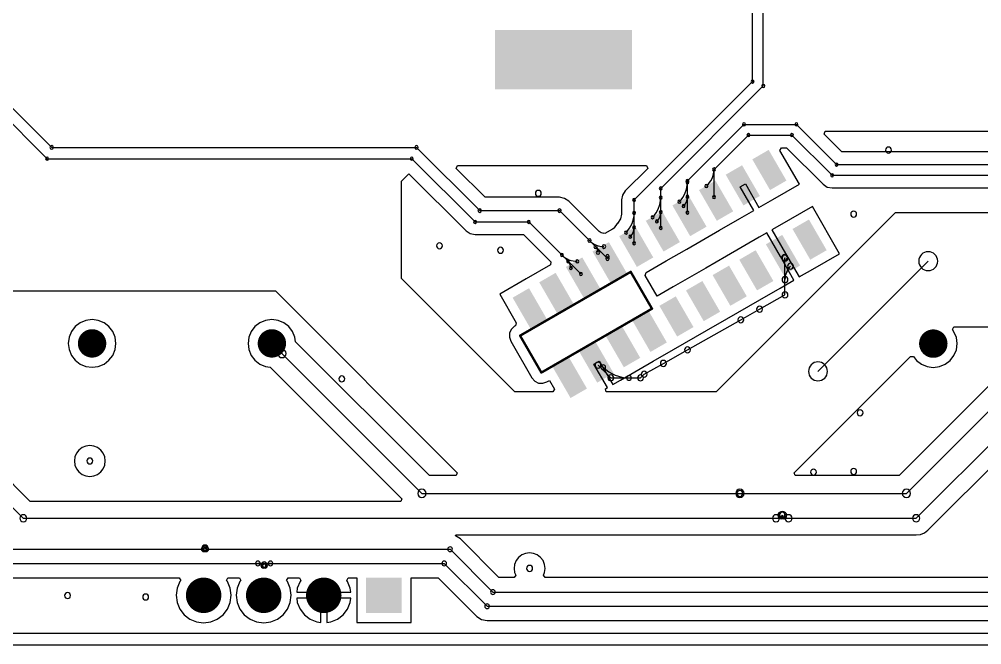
# Model space of a CAD drawing. Header units: inches. Extents: x 32166 to 34772, y 2386 to 4229.
# Drawn here: x 33286.9 to 33462.7, y 3322.5 to 3436.8 of the extents above; entities that cross this region are included whole.
import ezdxf

# ---------------------------------------------------------------- set-up
doc = ezdxf.new("R2010")
doc.units = ezdxf.units.IN
doc.header["$LTSCALE"] = 0.64311
doc.header["$MEASUREMENT"] = 0
for name, color, linetype in [('KEEPOUTLAYER', 6, 'CONTINUOUS'), ('MIDLAYER2', 76, 'CONTINUOUS'), ('MULTILAYER', 9, 'CONTINUOUS')]:
    doc.layers.add(name, color=color, linetype=linetype)

msp = doc.modelspace()

# ---------------------------------------------------------------- linework, layer by layer
at = {"layer": 'KEEPOUTLAYER'}
for p, q in [((33432.78, 3372.43), (33452.91, 3392.56)), ((32893.17, 3322.49), (34340.37, 3322.49))]:
    msp.add_line(p, q, dxfattribs=at)
at = {"layer": 'KEEPOUTLAYER', "const_width": 0.432}
for points in [[(33378.38, 3378.95), (33398.58, 3390.61)], [(33398.58, 3390.61), (33402.47, 3383.88)], [(33382.27, 3372.21), (33402.47, 3383.88)], [(33378.38, 3378.95), (33382.27, 3372.21)]]:
    msp.add_lwpolyline(points, dxfattribs=at)
at = {"layer": 'KEEPOUTLAYER', "const_width": 0.216}
for points in [[(33398.53, 3390.71, 1), (33398.64, 3390.52, 1)], [(33398.53, 3390.71, 1), (33398.64, 3390.52, 1)], [(33402.42, 3383.97, 1), (33402.53, 3383.79, 1)], [(33402.42, 3383.97, 1), (33402.53, 3383.79, 1)], [(33378.33, 3379.04, 1), (33378.44, 3378.86, 1)], [(33378.33, 3379.04, 1), (33378.44, 3378.86, 1)], [(33382.22, 3372.31, 1), (33382.32, 3372.12, 1)], [(33382.22, 3372.31, 1), (33382.32, 3372.12, 1)]]:
    msp.add_lwpolyline(points, format="xyb", close=True, dxfattribs=at)
at = {"layer": 'KEEPOUTLAYER'}
for centre, start, end in [((33452.91, 3392.56), 0, 180), ((33452.91, 3392.56), 180, 0), ((33432.78, 3372.43), 0, 180), ((33432.78, 3372.43), 180, 0)]:
    msp.add_arc(centre, 1.73, start, end, dxfattribs=at)
at = {"layer": 'MIDLAYER2'}
for p, q in [((33420.84, 3425.38), (33420.84, 3445.23)), ((33422.8, 3424.57), (33422.8, 3446.04)), ((33277.53, 3425.75), (33292, 3411.28)), ((33279.59, 3426.6), (33292.85, 3413.34)), ((33399.21, 3403.76), (33420.84, 3425.38)), ((33404.07, 3405.85), (33422.8, 3424.57)), ((33408.94, 3407.22), (33419.27, 3417.55)), ((33419.27, 3417.55), (33428.84, 3417.55)), ((33428.84, 3417.55), (33436.17, 3410.21)), ((33413.8, 3409.31), (33420.08, 3415.59)), ((33420.08, 3415.59), (33428.03, 3415.59)), ((33428.03, 3415.59), (33435.36, 3408.25)), ((33433.9, 3415.77), (33434.11, 3416.28)), ((33437.14, 3412.53), (33433.9, 3415.77)), ((33434.11, 3416.28), (33516.37, 3416.28)), ((33292.85, 3413.34), (33359.47, 3413.34)), ((33359.47, 3413.34), (33371, 3401.8)), ((33425.84, 3412.79), (33426.11, 3413.26)), ((33429.38, 3406.65), (33425.84, 3412.79)), ((33426.11, 3413.26), (33427.06, 3413.26)), ((33427.06, 3413.26), (33433.72, 3406.61)), ((33519.4, 3412.53), (33437.14, 3412.53)), ((33292, 3411.28), (33358.61, 3411.28)), ((33358.61, 3411.28), (33370.15, 3399.74)), ((33366.73, 3409.51), (33366.94, 3410.01)), ((33366.94, 3410.01), (33401.47, 3410.01)), ((33401.47, 3410.01), (33401.68, 3409.51)), ((33436.17, 3410.21), (33558.46, 3410.21)), ((33356.7, 3407.16), (33358.08, 3408.53)), ((33358.08, 3408.53), (33368.51, 3398.1)), ((33372.01, 3404.23), (33366.73, 3409.51)), ((33401.68, 3409.51), (33397.57, 3405.4)), ((33413.8, 3404.26), (33413.8, 3409.31)), ((33435.36, 3408.25), (33559.28, 3408.25)), ((33356.7, 3389.41), (33356.7, 3407.16)), ((33408.94, 3401.45), (33408.94, 3407.22)), ((33418.57, 3406.14), (33419.52, 3406.69)), ((33419.52, 3406.69), (33422, 3402.39)), ((33424.52, 3403.84), (33429.38, 3406.65)), ((33433.72, 3406.61), (33434.47, 3406.11)), ((33397.07, 3404.64), (33396.89, 3403.76)), ((33397.57, 3405.4), (33397.07, 3404.64)), ((33404.07, 3398.65), (33404.07, 3405.85)), ((33421.05, 3401.84), (33418.57, 3406.14)), ((33434.47, 3406.11), (33435.36, 3405.93)), ((33435.36, 3405.93), (33559.28, 3405.93)), ((33385.57, 3404.23), (33372.01, 3404.23)), ((33386.5, 3404.04), (33385.57, 3404.23)), ((33387.28, 3403.52), (33386.5, 3404.04)), ((33392.82, 3397.98), (33387.28, 3403.52)), ((33396.89, 3403.76), (33396.89, 3401.15)), ((33399.21, 3395.84), (33399.21, 3403.76)), ((33422, 3402.39), (33424.52, 3403.84)), ((33424.52, 3403.84), (33424.52, 3403.84)), ((33424.52, 3403.84), (33424.52, 3403.84)), ((33371, 3401.8), (33385.57, 3401.8)), ((33385.57, 3401.8), (33394.35, 3393.03)), ((33396.89, 3401.15), (33396.72, 3400.31)), ((33418.53, 3400.38), (33421.05, 3401.84)), ((33431.76, 3402.53), (33425.77, 3399.08)), ((33446.9, 3401.42), (33430.88, 3385.39)), ((33436.73, 3393.93), (33431.76, 3402.53)), ((33576.01, 3401.42), (33446.9, 3401.42)), ((33370.15, 3399.74), (33379.96, 3399.74)), ((33379.96, 3399.74), (33389.48, 3390.22)), ((33396.09, 3399.44), (33395.58, 3398.68)), ((33396.14, 3399.44), (33396.09, 3399.44)), ((33396.09, 3399.44), (33396.09, 3399.44)), ((33396.72, 3400.31), (33396.14, 3399.44)), ((33414.79, 3398.22), (33418.53, 3400.38)), ((33418.53, 3400.38), (33418.53, 3400.38)), ((33368.51, 3398.1), (33369.26, 3397.6)), ((33369.26, 3397.6), (33370.15, 3397.42)), ((33393.18, 3397.74), (33392.82, 3397.98)), ((33393.68, 3397.64), (33393.18, 3397.74)), ((33393.7, 3397.65), (33393.68, 3397.64)), ((33393.87, 3397.62), (33393.7, 3397.65)), ((33393.7, 3397.65), (33393.7, 3397.65)), ((33395.23, 3398.41), (33393.87, 3397.62)), ((33395.57, 3398.6), (33395.23, 3398.41)), ((33395.23, 3398.41), (33395.23, 3398.41)), ((33395.58, 3398.68), (33395.57, 3398.6)), ((33408.81, 3394.77), (33414.79, 3398.22)), ((33414.79, 3398.22), (33414.79, 3398.22)), ((33414.79, 3398.22), (33414.79, 3398.22)), ((33423.43, 3397.72), (33422.03, 3396.92)), ((33425.91, 3393.42), (33423.43, 3397.72)), ((33425.77, 3399.08), (33424.38, 3398.27)), ((33424.38, 3398.27), (33426.86, 3393.97)), ((33425.77, 3399.08), (33425.77, 3399.08)), ((33425.77, 3399.08), (33425.77, 3399.08)), ((33370.15, 3397.42), (33379, 3397.42)), ((33379, 3397.42), (33384, 3392.42)), ((33422.03, 3396.92), (33416.05, 3393.46)), ((33422.03, 3396.92), (33422.03, 3396.92)), ((33405.07, 3392.61), (33408.81, 3394.77)), ((33408.81, 3394.77), (33408.81, 3394.77)), ((33384, 3392.42), (33383.93, 3391.88)), ((33394.35, 3393.03), (33394.35, 3393.44)), ((33401.39, 3390.49), (33405.07, 3392.61)), ((33405.07, 3392.61), (33405.07, 3392.61)), ((33405.07, 3392.61), (33405.07, 3392.61)), ((33416.05, 3393.46), (33412.3, 3391.3)), ((33416.05, 3393.46), (33416.05, 3393.46)), ((33416.05, 3393.46), (33416.05, 3393.46)), ((33428.4, 3389.12), (33425.91, 3393.42)), ((33425.91, 3393.42), (33425.91, 3393.42)), ((33426.66, 3393.23), (33426.75, 3393.14)), ((33426.75, 3386.4), (33426.75, 3393.14)), ((33426.86, 3393.97), (33426.86, 3393.97)), ((33426.86, 3393.97), (33429.35, 3389.67)), ((33431.86, 3391.12), (33436.73, 3393.93)), ((33383.93, 3391.88), (33379.52, 3389.33)), ((33412.3, 3391.3), (33406.32, 3387.85)), ((33412.3, 3391.3), (33412.3, 3391.3)), ((33429.35, 3389.67), (33431.86, 3391.12)), ((33431.86, 3391.12), (33431.86, 3391.12)), ((33431.86, 3391.12), (33431.86, 3391.12)), ((33377.4, 3368.71), (33356.7, 3389.41)), ((33379.52, 3389.33), (33374.66, 3386.53)), ((33379.52, 3389.33), (33379.52, 3389.33)), ((33379.52, 3389.33), (33379.52, 3389.33)), ((33401.25, 3389.96), (33401.39, 3390.49)), ((33403.43, 3386.18), (33401.25, 3389.96)), ((33425.88, 3387.66), (33428.4, 3389.12)), ((33160.7, 3387.12), (33333.72, 3387.12)), ((33333.72, 3387.12), (33366.92, 3353.91)), ((33406.32, 3387.85), (33403.43, 3386.18)), ((33406.32, 3387.85), (33406.32, 3387.85)), ((33406.32, 3387.85), (33406.32, 3387.85)), ((33422.14, 3385.5), (33425.88, 3387.66)), ((33425.88, 3387.66), (33425.88, 3387.66)), ((33374.66, 3386.53), (33377.68, 3381.28)), ((33430.88, 3385.39), (33414.2, 3368.71)), ((33416.15, 3382.05), (33422.14, 3385.5)), ((33422.12, 3383.79), (33426.75, 3386.4)), ((33422.14, 3385.5), (33422.14, 3385.5)), ((33422.14, 3385.5), (33422.14, 3385.5)), ((33418.68, 3381.85), (33422.12, 3383.79)), ((33299.09, 3381.75), (33298.04, 3381.31)), ((33300.22, 3381.89), (33299.09, 3381.75)), ((33301.35, 3381.75), (33300.22, 3381.89)), ((33302.4, 3381.31), (33301.35, 3381.75)), ((33331.92, 3381.75), (33330.87, 3381.31)), ((33333.05, 3381.89), (33331.92, 3381.75)), ((33334.18, 3381.75), (33333.05, 3381.89)), ((33335.23, 3381.31), (33334.18, 3381.75)), ((33408.94, 3376.36), (33418.68, 3381.85)), ((33412.41, 3379.89), (33416.15, 3382.05)), ((33416.15, 3382.05), (33416.15, 3382.05)), ((33297.14, 3380.62), (33296.45, 3379.72)), ((33298.04, 3381.31), (33297.14, 3380.62)), ((33303.3, 3380.62), (33302.4, 3381.31)), ((33303.99, 3379.72), (33303.3, 3380.62)), ((33329.97, 3380.62), (33329.28, 3379.72)), ((33330.87, 3381.31), (33329.97, 3380.62)), ((33336.13, 3380.62), (33335.23, 3381.31)), ((33336.83, 3379.72), (33336.13, 3380.62)), ((33376.81, 3380.16), (33376.47, 3379.46)), ((33377.39, 3380.67), (33376.81, 3380.16)), ((33377.54, 3380.75), (33377.39, 3380.67)), ((33377.68, 3381.28), (33377.54, 3380.75)), ((33457.32, 3380.06), (33457.57, 3380.55)), ((33457.61, 3379.68), (33457.32, 3380.06)), ((33457.57, 3380.55), (33482.94, 3380.55)), ((33296.01, 3378.67), (33295.86, 3377.54)), ((33296.45, 3379.72), (33296.01, 3378.67)), ((33304.43, 3378.67), (33303.99, 3379.72)), ((33304.58, 3377.54), (33304.43, 3378.67)), ((33328.84, 3378.67), (33328.7, 3377.54)), ((33329.28, 3379.72), (33328.84, 3378.67)), ((33337.26, 3378.67), (33336.83, 3379.72)), ((33337.37, 3377.84), (33337.26, 3378.67)), ((33376.47, 3379.46), (33376.42, 3378.69)), ((33376.42, 3378.69), (33376.67, 3377.96)), ((33406.42, 3376.43), (33412.41, 3379.89)), ((33412.41, 3379.89), (33412.41, 3379.89)), ((33412.41, 3379.89), (33412.41, 3379.89)), ((33458.05, 3378.63), (33457.61, 3379.68)), ((33458.2, 3377.5), (33458.05, 3378.63)), ((33295.86, 3377.54), (33296.01, 3376.41)), ((33304.43, 3376.41), (33304.58, 3377.54)), ((33328.7, 3377.54), (33328.84, 3376.41)), ((33333.05, 3377.54), (33360.45, 3350.14)), ((33361.81, 3353.41), (33337.37, 3377.84)), ((33376.67, 3377.96), (33380.55, 3371.22)), ((33458.05, 3376.38), (33458.2, 3377.5)), ((33296.01, 3376.41), (33296.45, 3375.36)), ((33296.45, 3375.36), (33297.14, 3374.46)), ((33303.3, 3374.46), (33303.99, 3375.36)), ((33303.99, 3375.36), (33304.43, 3376.41)), ((33328.84, 3376.41), (33329.28, 3375.36)), ((33329.28, 3375.36), (33329.97, 3374.46)), ((33402.68, 3374.27), (33406.42, 3376.43)), ((33404.55, 3373.89), (33408.94, 3376.36)), ((33406.42, 3376.43), (33406.42, 3376.43)), ((33428.43, 3353.91), (33449.68, 3375.16)), ((33449.68, 3375.16), (33450.22, 3375.12)), ((33450.22, 3375.12), (33450.76, 3374.42)), ((33456.92, 3374.42), (33457.61, 3375.32)), ((33457.61, 3375.32), (33458.05, 3376.38)), ((33297.14, 3374.46), (33298.04, 3373.76)), ((33298.04, 3373.76), (33299.09, 3373.33)), ((33299.09, 3373.33), (33300.22, 3373.18)), ((33300.22, 3373.18), (33301.35, 3373.33)), ((33301.35, 3373.33), (33302.4, 3373.76)), ((33302.4, 3373.76), (33303.3, 3374.46)), ((33329.97, 3374.46), (33330.87, 3373.76)), ((33330.87, 3373.76), (33331.92, 3373.33)), ((33331.92, 3373.33), (33332.75, 3373.22)), ((33332.75, 3373.22), (33356.81, 3349.16)), ((33391.87, 3373.77), (33392.82, 3374.31)), ((33394.35, 3369.46), (33391.87, 3373.77)), ((33392.61, 3373.57), (33394.95, 3371.23)), ((33392.82, 3374.31), (33395.3, 3370.01)), ((33396.7, 3370.82), (33402.68, 3374.27)), ((33401.04, 3371.91), (33404.55, 3373.89)), ((33402.68, 3374.27), (33402.68, 3374.27)), ((33402.68, 3374.27), (33402.68, 3374.27)), ((33450.76, 3374.42), (33451.66, 3373.73)), ((33451.66, 3373.73), (33452.71, 3373.29)), ((33452.71, 3373.29), (33453.84, 3373.15)), ((33453.84, 3373.15), (33454.97, 3373.29)), ((33454.97, 3373.29), (33456.02, 3373.73)), ((33456.02, 3373.73), (33456.92, 3374.42)), ((33380.55, 3371.22), (33381.06, 3370.64)), ((33394.95, 3371.23), (33400.37, 3371.23)), ((33400.37, 3371.23), (33401.04, 3371.91)), ((33466.11, 3371.93), (33447.58, 3353.41)), ((33381.06, 3370.64), (33381.76, 3370.3)), ((33381.76, 3370.3), (33382.53, 3370.25)), ((33382.53, 3370.25), (33383.26, 3370.5)), ((33383.26, 3370.5), (33383.75, 3370.78)), ((33383.26, 3370.5), (33383.26, 3370.5)), ((33383.75, 3370.78), (33384.67, 3369.19)), ((33393.97, 3369.24), (33394.35, 3369.46)), ((33395.3, 3370.01), (33396.7, 3370.82)), ((33396.7, 3370.82), (33396.7, 3370.82)), ((33448.94, 3350.14), (33468.42, 3369.62)), ((33384.39, 3368.71), (33377.4, 3368.71)), ((33384.67, 3369.19), (33384.39, 3368.71)), ((33394.11, 3368.71), (33393.97, 3369.24)), ((33414.2, 3368.71), (33394.11, 3368.71)), ((33450.71, 3345.6), (33468.03, 3362.92)), ((33299.81, 3358.89), (33299.08, 3358.79)), ((33300.54, 3358.79), (33299.81, 3358.89)), ((33452.86, 3343.44), (33469.29, 3359.87)), ((33288.93, 3348.65), (33278.73, 3358.85)), ((33297.36, 3357.47), (33297.07, 3356.79)), ((33297.81, 3358.06), (33297.36, 3357.47)), ((33298.39, 3358.51), (33297.81, 3358.06)), ((33299.08, 3358.79), (33298.39, 3358.51)), ((33301.22, 3358.51), (33300.54, 3358.79)), ((33301.81, 3358.06), (33301.22, 3358.51)), ((33302.26, 3357.47), (33301.81, 3358.06)), ((33302.54, 3356.79), (33302.26, 3357.47)), ((33276.57, 3356.69), (33287.66, 3345.6)), ((33297.07, 3356.79), (33296.98, 3356.06)), ((33296.98, 3356.06), (33297.07, 3355.32)), ((33302.64, 3356.06), (33302.54, 3356.79)), ((33302.54, 3355.32), (33302.64, 3356.06)), ((33297.07, 3355.32), (33297.36, 3354.64)), ((33297.36, 3354.64), (33297.81, 3354.05)), ((33297.81, 3354.05), (33298.39, 3353.6)), ((33301.22, 3353.6), (33301.81, 3354.05)), ((33301.81, 3354.05), (33302.26, 3354.64)), ((33302.26, 3354.64), (33302.54, 3355.32)), ((33366.92, 3353.91), (33366.72, 3353.41)), ((33428.64, 3353.41), (33428.43, 3353.91)), ((33298.39, 3353.6), (33299.08, 3353.32)), ((33299.08, 3353.32), (33299.81, 3353.22)), ((33299.81, 3353.22), (33300.54, 3353.32)), ((33300.54, 3353.32), (33301.22, 3353.6)), ((33366.72, 3353.41), (33361.81, 3353.41)), ((33447.58, 3353.41), (33428.64, 3353.41)), ((33360.45, 3350.14), (33418.52, 3350.14)), ((33418.52, 3350.14), (33448.94, 3350.14)), ((33356.6, 3348.65), (33288.93, 3348.65)), ((33356.81, 3349.16), (33356.6, 3348.65)), ((33287.66, 3345.6), (33450.71, 3345.6)), ((33452.23, 3342.96), (33452.86, 3343.44)), ((33366.61, 3342.38), (33366.63, 3342.55)), ((33367.47, 3341.81), (33366.61, 3342.38)), ((33366.63, 3342.55), (33425.11, 3342.55)), ((33374.52, 3334.77), (33367.47, 3341.81)), ((33425.11, 3342.55), (33425.11, 3342.54)), ((33425.11, 3342.54), (33425.23, 3342.55)), ((33425.23, 3342.55), (33427.28, 3342.55)), ((33427.28, 3342.55), (33427.4, 3342.54)), ((33427.4, 3342.54), (33427.4, 3342.55)), ((33427.4, 3342.55), (33450.71, 3342.55)), ((33450.71, 3342.55), (33451.5, 3342.66)), ((33451.5, 3342.66), (33452.23, 3342.96)), ((33227.05, 3339.94), (33320.63, 3339.94)), ((33320.85, 3340.16), (33321.06, 3339.94)), ((33321.06, 3339.94), (33365.6, 3339.94)), ((33365.6, 3339.94), (33373.42, 3332.12)), ((33377.66, 3337.86), (33377.38, 3337.18)), ((33378.11, 3338.45), (33377.66, 3337.86)), ((33378.7, 3338.9), (33378.11, 3338.45)), ((33379.38, 3339.18), (33378.7, 3338.9)), ((33380.12, 3339.28), (33379.38, 3339.18)), ((33380.85, 3339.18), (33380.12, 3339.28)), ((33381.53, 3338.9), (33380.85, 3339.18)), ((33382.12, 3338.45), (33381.53, 3338.9)), ((33382.57, 3337.86), (33382.12, 3338.45)), ((33382.85, 3337.18), (33382.57, 3337.86)), ((33225.98, 3337.35), (33364.53, 3337.35)), ((33364.53, 3337.35), (33372.35, 3329.53)), ((33377.38, 3337.18), (33377.28, 3336.44)), ((33377.28, 3336.44), (33377.38, 3335.71)), ((33382.95, 3336.44), (33382.85, 3337.18)), ((33382.85, 3335.71), (33382.95, 3336.44)), ((33228.27, 3334.71), (33316.15, 3334.71)), ((33316.15, 3334.71), (33316.4, 3334.22)), ((33324.78, 3334.22), (33325.02, 3334.71)), ((33325.02, 3334.71), (33327.13, 3334.71)), ((33327.13, 3334.71), (33327.37, 3334.22)), ((33335.75, 3334.22), (33336, 3334.71)), ((33336, 3334.71), (33338.1, 3334.71)), ((33338.1, 3334.71), (33338.34, 3334.22)), ((33346.73, 3334.22), (33346.97, 3334.71)), ((33346.97, 3334.71), (33348.54, 3334.71)), ((33348.54, 3334.71), (33348.54, 3326.55)), ((33358.47, 3326.55), (33358.47, 3334.71)), ((33358.47, 3334.71), (33363.43, 3334.71)), ((33363.43, 3334.71), (33370.48, 3327.66)), ((33377.28, 3334.77), (33374.52, 3334.77)), ((33377.58, 3335.22), (33377.28, 3334.77)), ((33377.38, 3335.71), (33377.58, 3335.22)), ((33382.65, 3335.22), (33382.85, 3335.71)), ((33382.95, 3334.77), (33382.65, 3335.22)), ((33469.74, 3334.77), (33382.95, 3334.77)), ((33315.75, 3332.81), (33315.58, 3331.52)), ((33316.25, 3334.02), (33315.75, 3332.81)), ((33316.4, 3334.22), (33316.25, 3334.02)), ((33324.93, 3334.02), (33324.78, 3334.22)), ((33325.43, 3332.81), (33324.93, 3334.02)), ((33325.6, 3331.52), (33325.43, 3332.81)), ((33326.72, 3332.81), (33326.55, 3331.52)), ((33327.22, 3334.02), (33326.72, 3332.81)), ((33327.37, 3334.22), (33327.22, 3334.02)), ((33335.9, 3334.02), (33335.75, 3334.22)), ((33336.4, 3332.81), (33335.9, 3334.02)), ((33336.57, 3331.52), (33336.4, 3332.81)), ((33337.69, 3332.81), (33337.59, 3332.07)), ((33338.19, 3334.02), (33337.69, 3332.81)), ((33338.34, 3334.22), (33338.19, 3334.02)), ((33346.87, 3334.02), (33346.73, 3334.22)), ((33347.37, 3332.81), (33346.87, 3334.02)), ((33347.47, 3332.07), (33347.37, 3332.81)), ((33315.58, 3331.52), (33315.75, 3330.22)), ((33325.43, 3330.22), (33325.6, 3331.52)), ((33326.55, 3331.52), (33326.72, 3330.22)), ((33336.4, 3330.22), (33336.57, 3331.52)), ((33337.59, 3332.07), (33347.47, 3332.07)), ((33341.98, 3330.97), (33337.59, 3330.97)), ((33337.59, 3330.97), (33337.69, 3330.22)), ((33341.98, 3326.58), (33341.98, 3330.97)), ((33347.47, 3330.97), (33343.08, 3330.97)), ((33343.08, 3330.97), (33343.08, 3326.58)), ((33347.37, 3330.22), (33347.47, 3330.97)), ((33373.42, 3332.12), (33470.84, 3332.12)), ((33315.75, 3330.22), (33316.25, 3329.01)), ((33316.25, 3329.01), (33317.04, 3327.97)), ((33324.13, 3327.97), (33324.93, 3329.01)), ((33324.93, 3329.01), (33325.43, 3330.22)), ((33326.72, 3330.22), (33327.22, 3329.01)), ((33327.22, 3329.01), (33328.02, 3327.97)), ((33335.1, 3327.97), (33335.9, 3329.01)), ((33335.9, 3329.01), (33336.4, 3330.22)), ((33337.69, 3330.22), (33338.19, 3329.01)), ((33338.19, 3329.01), (33338.99, 3327.97)), ((33346.08, 3327.97), (33346.87, 3329.01)), ((33346.87, 3329.01), (33347.37, 3330.22)), ((33372.35, 3329.53), (33471.91, 3329.53)), ((33317.04, 3327.97), (33318.08, 3327.18)), ((33323.09, 3327.18), (33324.13, 3327.97)), ((33328.02, 3327.97), (33329.06, 3327.18)), ((33334.07, 3327.18), (33335.1, 3327.97)), ((33338.99, 3327.97), (33340.03, 3327.18)), ((33345.04, 3327.18), (33346.08, 3327.97)), ((33370.48, 3327.66), (33371.34, 3327.09)), ((33318.08, 3327.18), (33319.29, 3326.68)), ((33319.29, 3326.68), (33320.59, 3326.51)), ((33320.59, 3326.51), (33321.88, 3326.68)), ((33321.88, 3326.68), (33323.09, 3327.18)), ((33329.06, 3327.18), (33330.26, 3326.68)), ((33330.26, 3326.68), (33331.56, 3326.51)), ((33331.56, 3326.51), (33332.86, 3326.68)), ((33332.86, 3326.68), (33334.07, 3327.18)), ((33340.03, 3327.18), (33341.24, 3326.68)), ((33341.24, 3326.68), (33341.98, 3326.58)), ((33343.08, 3326.58), (33343.83, 3326.68)), ((33343.83, 3326.68), (33345.04, 3327.18)), ((33348.54, 3326.55), (33358.47, 3326.55)), ((33371.34, 3327.09), (33372.35, 3326.89)), ((33372.35, 3326.89), (33467.77, 3326.89)), ((33467.26, 3324.53), (32943.54, 3324.53))]:
    msp.add_line(p, q, dxfattribs=at)
for points, const_width in [([(33301.52, 3377.54, 1), (33298.92, 3377.54, 1)], 2.59), ([(33334.35, 3377.54, 1), (33331.76, 3377.54, 1)], 2.59), ([(33455.14, 3377.5, 1), (33452.54, 3377.5, 1)], 2.59), ([(33318.97, 3331.52, 1), (33322.21, 3331.52, 1)], 3.24), ([(33329.94, 3331.52, 1), (33333.18, 3331.52, 1)], 3.24), ([(33340.91, 3331.52, 1), (33344.15, 3331.52, 1)], 3.24)]:
    msp.add_lwpolyline(points, format="xyb", close=True, dxfattribs=dict(at, const_width=const_width))
for centre, radius, start, end in [((33420.84, 3425.38), 0.274, 0, 180), ((33420.84, 3425.38), 0.274, 0, 180), ((33420.84, 3425.38), 0.274, 180, 0), ((33420.84, 3425.38), 0.274, 180, 0), ((33422.8, 3424.57), 0.274, 0, 180), ((33422.8, 3424.57), 0.274, 0, 180), ((33422.8, 3424.57), 0.274, 180, 0), ((33422.8, 3424.57), 0.274, 180, 0), ((33419.27, 3417.55), 0.274, 0, 180), ((33419.27, 3417.55), 0.274, 0, 180), ((33419.27, 3417.55), 0.274, 180, 0), ((33419.27, 3417.55), 0.274, 180, 0), ((33428.84, 3417.55), 0.274, 0, 180), ((33428.84, 3417.55), 0.274, 0, 180), ((33428.84, 3417.55), 0.274, 180, 0), ((33428.84, 3417.55), 0.274, 180, 0), ((33420.08, 3415.59), 0.274, 0, 180), ((33420.08, 3415.59), 0.274, 0, 180), ((33420.08, 3415.59), 0.274, 180, 0), ((33420.08, 3415.59), 0.274, 180, 0), ((33428.03, 3415.59), 0.274, 0, 180), ((33428.03, 3415.59), 0.274, 0, 180), ((33428.03, 3415.59), 0.274, 180, 0), ((33428.03, 3415.59), 0.274, 180, 0), ((33292.85, 3413.34), 0.324, 0, 180), ((33292.85, 3413.34), 0.324, 0, 180), ((33359.47, 3413.34), 0.324, 0, 180), ((33359.47, 3413.34), 0.324, 0, 180), ((33445.65, 3412.86), 0.54, 0, 180), ((33292.85, 3413.34), 0.324, 180, 0), ((33292.85, 3413.34), 0.324, 180, 0), ((33359.47, 3413.34), 0.324, 180, 0), ((33359.47, 3413.34), 0.324, 180, 0), ((33445.65, 3412.86), 0.54, 180, 0), ((33292, 3411.28), 0.274, 0, 180), ((33292, 3411.28), 0.274, 0, 180), ((33292, 3411.28), 0.274, 180, 0), ((33292, 3411.28), 0.274, 180, 0), ((33358.61, 3411.28), 0.274, 0, 180), ((33358.61, 3411.28), 0.274, 0, 180), ((33358.61, 3411.28), 0.274, 180, 0), ((33358.61, 3411.28), 0.274, 180, 0), ((33436.17, 3410.21), 0.274, 0, 180), ((33436.17, 3410.21), 0.274, 0, 180), ((33436.17, 3410.21), 0.274, 180, 0), ((33436.17, 3410.21), 0.274, 180, 0), ((33409.85, 3409.31), 3.95, 310.062, 360), ((33413.8, 3409.31), 0.274, 0, 180), ((33413.8, 3409.31), 0.274, 0, 180), ((33413.8, 3409.31), 0.274, 0, 180), ((33413.8, 3409.31), 0.274, 180, 0), ((33413.8, 3409.31), 0.274, 180, 0), ((33413.8, 3409.31), 0.274, 180, 0), ((33435.36, 3408.25), 0.274, 0, 180), ((33435.36, 3408.25), 0.274, 0, 180), ((33435.36, 3408.25), 0.274, 180, 0), ((33435.36, 3408.25), 0.274, 180, 0), ((33403.88, 3406.99), 5.06, 315, 360), ((33408.94, 3407.22), 0.274, 0, 180), ((33408.94, 3407.22), 0.274, 0, 180), ((33408.94, 3406.99), 0.274, 0, 180), ((33408.94, 3407.22), 0.274, 180, 0), ((33408.94, 3407.22), 0.274, 180, 0), ((33408.94, 3406.99), 0.274, 180, 0), ((33412.39, 3406.29), 0.274, 0, 180), ((33381.72, 3404.96), 0.54, 0, 180), ((33381.72, 3404.96), 0.54, 180, 0), ((33404.07, 3405.85), 0.274, 0, 180), ((33404.07, 3405.85), 0.274, 0, 180), ((33404.07, 3405.85), 0.274, 180, 0), ((33404.07, 3405.85), 0.274, 180, 0), ((33408.94, 3404.34), 0.274, 0, 180), ((33412.39, 3406.29), 0.274, 180, 0), ((33399.21, 3403.76), 0.274, 0, 180), ((33399.21, 3403.76), 0.274, 0, 180), ((33399.21, 3403.76), 0.274, 180, 0), ((33399.21, 3403.76), 0.274, 180, 0), ((33399.01, 3404.18), 5.06, 315, 360), ((33404.07, 3404.18), 0.274, 0, 180), ((33404.07, 3404.18), 0.274, 180, 0), ((33407.46, 3403.41), 0.274, 0, 180), ((33407.46, 3403.41), 0.274, 180, 0), ((33408.23, 3402.63), 0.274, 0, 180), ((33406.53, 3404.34), 2.41, 315.0001, 0.0001), ((33408.94, 3404.34), 0.274, 180, 0), ((33413.8, 3404.26), 0.274, 0, 180), ((33413.8, 3404.26), 0.274, 180, 0), ((33371, 3401.8), 0.324, 0, 180), ((33371, 3401.8), 0.324, 0, 180), ((33371, 3401.8), 0.324, 180, 0), ((33371, 3401.8), 0.324, 180, 0), ((33385.57, 3401.8), 0.324, 0, 180), ((33385.57, 3401.8), 0.324, 0, 180), ((33385.57, 3401.8), 0.324, 180, 0), ((33385.57, 3401.8), 0.324, 180, 0), ((33394.15, 3401.37), 5.06, 315, 360), ((33399.21, 3401.37), 0.274, 0, 180), ((33399.21, 3401.37), 0.274, 180, 0), ((33401.66, 3401.53), 2.41, 315.0001, 0.0001), ((33404.07, 3401.53), 0.274, 0, 180), ((33404.07, 3401.53), 0.274, 180, 0), ((33408.23, 3402.63), 0.274, 180, 0), ((33408.94, 3401.45), 0.274, 0, 180), ((33408.94, 3401.45), 0.274, 180, 0), ((33439.3, 3401.16), 0.54, 0, 180), ((33439.3, 3401.16), 0.54, 180, 0), ((33370.15, 3399.74), 0.274, 0, 180), ((33370.15, 3399.74), 0.274, 0, 180), ((33370.15, 3399.74), 0.274, 180, 0), ((33370.15, 3399.74), 0.274, 180, 0), ((33379.96, 3399.74), 0.274, 0, 180), ((33379.96, 3399.74), 0.274, 0, 180), ((33379.96, 3399.74), 0.274, 180, 0), ((33379.96, 3399.74), 0.274, 180, 0), ((33402.59, 3400.6), 0.274, 0, 180), ((33402.59, 3400.6), 0.274, 180, 0), ((33403.37, 3399.83), 0.274, 0, 180), ((33403.37, 3399.83), 0.274, 180, 0), ((33397.73, 3397.79), 0.274, 0, 180), ((33397.73, 3397.79), 0.274, 180, 0), ((33396.8, 3398.72), 2.41, 315.0001, 0.0001), ((33399.21, 3398.72), 0.274, 0, 180), ((33399.21, 3398.72), 0.274, 180, 0), ((33404.07, 3398.65), 0.274, 0, 180), ((33404.07, 3398.65), 0.274, 180, 0), ((33363.66, 3395.37), 0.54, 0, 180), ((33391.05, 3396.33), 0.324, 0, 180), ((33391.05, 3396.33), 0.324, 180, 0), ((33393.7, 3398.98), 3.75, 225, 270), ((33398.5, 3397.02), 0.274, 0, 180), ((33398.5, 3397.02), 0.274, 180, 0), ((33399.21, 3395.84), 0.274, 0, 180), ((33399.21, 3395.84), 0.274, 180, 0), ((33363.66, 3395.37), 0.54, 180, 0), ((33374.8, 3394.55), 0.54, 0, 180), ((33374.8, 3394.55), 0.54, 180, 0), ((33392.19, 3395.19), 0.324, 0, 180), ((33392.19, 3395.19), 0.324, 180, 0), ((33391.16, 3394.15), 1.46, 360, 45), ((33392.62, 3394.15), 0.324, 0, 180), ((33392.62, 3394.15), 0.324, 180, 0), ((33393.7, 3395.23), 0.324, 0, 180), ((33393.7, 3395.23), 0.324, 180, 0), ((33386.01, 3393.69), 0.274, 0, 180), ((33386.01, 3393.69), 0.274, 180, 0), ((33388.83, 3396.52), 3.99, 225, 270), ((33387.16, 3392.55), 0.274, 0, 180), ((33387.16, 3392.55), 0.274, 180, 0), ((33385.95, 3391.34), 1.7, 0, 45), ((33388.83, 3392.52), 0.274, 0, 180), ((33388.83, 3392.52), 0.274, 180, 0), ((33394.35, 3393.44), 0.324, 0, 180), ((33394.35, 3393.44), 0.324, 180, 0), ((33394.35, 3393.03), 0.324, 0, 180), ((33394.35, 3393.03), 0.324, 0, 180), ((33394.35, 3393.03), 0.324, 180, 0), ((33394.35, 3393.03), 0.324, 180, 0), ((33426.66, 3393.23), 0.54, 0, 180), ((33426.66, 3393.23), 0.54, 180, 0), ((33426.75, 3393.14), 0.54, 0, 180), ((33426.75, 3393.14), 0.54, 0, 180), ((33426.75, 3393.14), 0.54, 180, 0), ((33426.75, 3393.14), 0.54, 180, 0), ((33387.66, 3391.34), 0.274, 0, 180), ((33387.66, 3391.34), 0.274, 180, 0), ((33430.22, 3389.19), 3.47, 135.0001, 180.0001), ((33427.76, 3391.65), 0.54, 0, 180), ((33427.76, 3391.65), 0.54, 180, 0), ((33389.48, 3390.22), 0.274, 0, 180), ((33389.48, 3390.22), 0.274, 180, 0), ((33426.75, 3389.19), 0.54, 0, 180), ((33426.75, 3389.19), 0.54, 180, 0), ((33426.75, 3386.4), 0.54, 0, 180), ((33426.75, 3386.4), 0.54, 0, 180), ((33426.75, 3386.4), 0.54, 180, 0), ((33426.75, 3386.4), 0.54, 180, 0), ((33422.12, 3383.79), 0.54, 0, 180), ((33422.12, 3383.79), 0.54, 0, 180), ((33422.12, 3383.79), 0.54, 180, 0), ((33422.12, 3383.79), 0.54, 180, 0), ((33418.68, 3381.85), 0.54, 0, 180), ((33418.68, 3381.85), 0.54, 0, 180), ((33418.68, 3381.85), 0.54, 180, 0), ((33418.68, 3381.85), 0.54, 180, 0), ((33333.05, 3377.54), 0.756, 0, 180), ((33334.13, 3377.54), 0.756, 0, 180), ((33334.13, 3377.54), 0.756, 0, 180), ((33333.05, 3377.54), 0.756, 180, 0), ((33333.05, 3376.46), 0.756, 0, 180), ((33333.05, 3376.46), 0.756, 0, 180), ((33334.13, 3377.54), 0.756, 180, 0), ((33334.13, 3377.54), 0.756, 180, 0), ((33336.74, 3377.54), 2.61, 180, 225), ((33336.74, 3377.54), 2.61, 180, 225), ((33408.94, 3376.36), 0.54, 0, 180), ((33408.94, 3376.36), 0.54, 0, 180), ((33333.05, 3376.46), 0.756, 180, 0), ((33333.05, 3376.46), 0.756, 180, 0), ((33333.05, 3373.85), 2.61, 45, 90), ((33333.05, 3373.85), 2.61, 45, 90), ((33334.9, 3375.69), 0.756, 0, 180), ((33334.9, 3375.69), 0.756, 0, 180), ((33334.9, 3375.69), 0.756, 0, 180), ((33334.9, 3375.69), 0.756, 0, 180), ((33334.9, 3375.69), 0.756, 180, 0), ((33334.9, 3375.69), 0.756, 180, 0), ((33334.9, 3375.69), 0.756, 180, 0), ((33334.9, 3375.69), 0.756, 180, 0), ((33408.94, 3376.36), 0.54, 180, 0), ((33408.94, 3376.36), 0.54, 180, 0), ((33392.61, 3373.57), 0.54, 0, 180), ((33392.61, 3373.57), 0.54, 180, 0), ((33393.56, 3373.19), 0.432, 0, 180), ((33393.56, 3373.19), 0.432, 180, 0), ((33398.27, 3377.91), 6.67, 225, 270), ((33404.55, 3373.89), 0.54, 0, 180), ((33404.55, 3373.89), 0.54, 0, 180), ((33404.55, 3373.89), 0.54, 180, 0), ((33404.55, 3373.89), 0.54, 180, 0), ((33345.82, 3371.05), 0.54, 0, 180), ((33394.95, 3371.23), 0.54, 0, 180), ((33394.95, 3371.23), 0.54, 0, 180), ((33394.95, 3371.23), 0.54, 180, 0), ((33394.95, 3371.23), 0.54, 180, 0), ((33398.27, 3371.23), 0.432, 0, 180), ((33398.27, 3371.23), 0.432, 180, 0), ((33400.37, 3371.23), 0.54, 0, 180), ((33400.37, 3371.23), 0.54, 0, 180), ((33400.37, 3371.23), 0.54, 180, 0), ((33400.37, 3371.23), 0.54, 180, 0), ((33401.04, 3371.91), 0.54, 0, 180), ((33401.04, 3371.91), 0.54, 0, 180), ((33401.04, 3371.91), 0.54, 180, 0), ((33401.04, 3371.91), 0.54, 180, 0), ((33345.82, 3371.05), 0.54, 180, 0), ((33440.47, 3364.87), 0.54, 0, 180), ((33440.47, 3364.87), 0.54, 180, 0), ((33299.81, 3356.06), 0.54, 0, 180), ((33299.81, 3356.06), 0.54, 180, 0), ((33431.96, 3354.03), 0.54, 0, 180), ((33431.96, 3354.03), 0.54, 180, 0), ((33439.3, 3354.15), 0.54, 0, 180), ((33439.3, 3354.15), 0.54, 180, 0), ((33360.45, 3350.14), 0.756, 0, 180), ((33360.45, 3350.14), 0.756, 0, 180), ((33360.45, 3350.14), 0.756, 180, 0), ((33360.45, 3350.14), 0.756, 180, 0), ((33418.52, 3350.14), 0.756, 0, 180), ((33418.52, 3350.14), 0.756, 0, 180), ((33418.52, 3350.14), 0.756, 180, 0), ((33418.52, 3350.14), 0.756, 180, 0), ((33418.52, 3350.14), 0.54, 0, 180), ((33418.52, 3350.14), 0.54, 180, 0), ((33448.94, 3350.14), 0.756, 0, 180), ((33448.94, 3350.14), 0.756, 0, 180), ((33448.94, 3350.14), 0.756, 180, 0), ((33448.94, 3350.14), 0.756, 180, 0), ((33426.1, 3346.14), 0.648, 0, 180), ((33426.26, 3346.29), 0.54, 0, 180), ((33426.41, 3346.14), 0.648, 0, 180), ((33287.66, 3345.6), 0.648, 0, 180), ((33287.66, 3345.6), 0.648, 0, 180), ((33287.66, 3345.6), 0.648, 180, 0), ((33287.66, 3345.6), 0.648, 180, 0), ((33425.11, 3345.6), 0.648, 0, 180), ((33425.11, 3345.6), 0.648, 180, 0), ((33425.11, 3347.44), 1.84, 270.0003, 315.0003), ((33426.1, 3346.14), 0.648, 180, 0), ((33426.26, 3346.29), 0.54, 180, 0), ((33426.41, 3346.14), 0.648, 180, 0), ((33427.4, 3347.44), 1.84, 224.9997, 269.9997), ((33427.4, 3345.6), 0.648, 0, 180), ((33427.4, 3345.6), 0.648, 180, 0), ((33450.71, 3345.6), 0.648, 0, 180), ((33450.71, 3345.6), 0.648, 0, 180), ((33450.71, 3345.6), 0.648, 180, 0), ((33450.71, 3345.6), 0.648, 180, 0), ((33320.63, 3339.94), 0.432, 0, 180), ((33320.63, 3339.94), 0.432, 180, 0), ((33320.85, 3340.16), 0.54, 0, 180), ((33320.85, 3340.16), 0.54, 180, 0), ((33320.85, 3340.16), 0.432, 0, 180), ((33320.85, 3340.16), 0.432, 180, 0), ((33321.06, 3339.94), 0.432, 0, 180), ((33321.06, 3339.94), 0.432, 0, 180), ((33321.06, 3339.94), 0.432, 180, 0), ((33321.06, 3339.94), 0.432, 180, 0), ((33365.6, 3339.94), 0.432, 0, 180), ((33365.6, 3339.94), 0.432, 0, 180), ((33365.6, 3339.94), 0.432, 180, 0), ((33365.6, 3339.94), 0.432, 180, 0), ((33330.5, 3337.35), 0.432, 0, 180), ((33330.5, 3337.35), 0.432, 180, 0), ((33330.5, 3335.94), 1.41, 45.0003, 90.0003), ((33331.49, 3336.94), 0.432, 0, 180), ((33331.49, 3336.94), 0.432, 180, 0), ((33331.65, 3337.09), 0.54, 0, 180), ((33331.65, 3337.09), 0.54, 180, 0), ((33331.8, 3336.94), 0.432, 0, 180), ((33331.8, 3336.94), 0.432, 180, 0), ((33332.79, 3335.94), 1.41, 89.9997, 134.9997), ((33332.79, 3337.35), 0.432, 0, 180), ((33332.79, 3337.35), 0.432, 180, 0), ((33364.53, 3337.35), 0.432, 0, 180), ((33364.53, 3337.35), 0.432, 0, 180), ((33364.53, 3337.35), 0.432, 180, 0), ((33364.53, 3337.35), 0.432, 180, 0), ((33380.12, 3336.44), 0.54, 0, 180), ((33380.12, 3336.44), 0.54, 180, 0), ((33373.42, 3332.12), 0.432, 0, 180), ((33373.42, 3332.12), 0.432, 0, 180), ((33295.75, 3331.47), 0.54, 0, 180), ((33295.75, 3331.47), 0.54, 180, 0), ((33310, 3331.22), 0.54, 0, 180), ((33310, 3331.22), 0.54, 180, 0), ((33373.42, 3332.12), 0.432, 180, 0), ((33373.42, 3332.12), 0.432, 180, 0), ((33372.35, 3329.53), 0.432, 0, 180), ((33372.35, 3329.53), 0.432, 0, 180), ((33372.35, 3329.53), 0.432, 180, 0), ((33372.35, 3329.53), 0.432, 180, 0)]:
    msp.add_arc(centre, radius, start, end, dxfattribs=at)
for points in [[(33373.77, 3423.97), (33398.83, 3423.97), (33373.77, 3434.77), (33398.83, 3434.77)], [(33427.02, 3407.28), (33423.78, 3412.89), (33424.03, 3405.55), (33420.79, 3411.16)], [(33422.16, 3404.47), (33418.92, 3410.08), (33419.17, 3402.74), (33415.93, 3408.36)], [(33417.3, 3401.66), (33414.06, 3407.28), (33414.3, 3399.94), (33411.06, 3405.55)], [(33412.43, 3398.86), (33409.19, 3404.47), (33409.44, 3397.13), (33406.2, 3402.74)], [(33407.57, 3396.05), (33404.33, 3401.66), (33404.58, 3394.32), (33401.34, 3399.93)], [(33434.37, 3394.56), (33431.13, 3400.17), (33431.37, 3392.83), (33428.13, 3398.44)], [(33402.7, 3393.24), (33399.46, 3398.85), (33399.71, 3391.51), (33396.47, 3397.12)], [(33397.84, 3390.43), (33394.6, 3396.04), (33394.85, 3388.7), (33391.61, 3394.32)], [(33429.5, 3391.75), (33426.26, 3397.36), (33426.51, 3390.02), (33423.27, 3395.64)], [(33424.64, 3388.94), (33421.4, 3394.56), (33421.65, 3387.22), (33418.41, 3392.83)], [(33392.98, 3387.62), (33389.74, 3393.24), (33389.98, 3385.9), (33386.74, 3391.51)], [(33419.78, 3386.14), (33416.54, 3391.75), (33416.78, 3384.41), (33413.54, 3390.02)], [(33388.11, 3384.82), (33384.87, 3390.43), (33385.12, 3383.09), (33381.88, 3388.7)], [(33414.91, 3383.33), (33411.67, 3388.94), (33411.92, 3381.6), (33408.68, 3387.21)], [(33383.25, 3382.01), (33380.01, 3387.62), (33380.26, 3380.28), (33377.02, 3385.89)], [(33410.05, 3380.52), (33406.81, 3386.13), (33407.06, 3378.79), (33403.82, 3384.4)], [(33405.18, 3377.71), (33401.94, 3383.32), (33402.19, 3375.98), (33398.95, 3381.6)], [(33400.32, 3374.9), (33397.08, 3380.52), (33397.33, 3373.18), (33394.09, 3378.79)], [(33395.46, 3372.1), (33392.22, 3377.71), (33392.46, 3370.37), (33389.22, 3375.98)], [(33390.59, 3369.29), (33387.35, 3374.9), (33387.6, 3367.56), (33384.36, 3373.17)], [(33350.27, 3328.28), (33356.75, 3328.28), (33350.27, 3334.76), (33356.75, 3334.76)]]:
    msp.add_solid(points, dxfattribs=at)
at = {"layer": 'MULTILAYER'}
for points, const_width in [([(33301.52, 3377.54, 1), (33298.92, 3377.54, 1)], 2.59), ([(33334.35, 3377.54, 1), (33331.76, 3377.54, 1)], 2.59), ([(33455.14, 3377.5, 1), (33452.54, 3377.5, 1)], 2.59), ([(33318.97, 3331.52, 1), (33322.21, 3331.52, 1)], 3.24), ([(33329.94, 3331.52, 1), (33333.18, 3331.52, 1)], 3.24), ([(33340.91, 3331.52, 1), (33344.15, 3331.52, 1)], 3.24)]:
    msp.add_lwpolyline(points, format="xyb", close=True, dxfattribs=dict(at, const_width=const_width))
for centre, start, end in [((33445.65, 3412.86), 0, 180), ((33445.65, 3412.86), 180, 0), ((33381.72, 3404.96), 0, 180), ((33381.72, 3404.96), 180, 0), ((33439.3, 3401.16), 0, 180), ((33439.3, 3401.16), 180, 0), ((33363.66, 3395.37), 0, 180), ((33363.66, 3395.37), 180, 0), ((33374.8, 3394.55), 0, 180), ((33374.8, 3394.55), 180, 0), ((33345.82, 3371.05), 0, 180), ((33345.82, 3371.05), 180, 0), ((33440.47, 3364.87), 0, 180), ((33440.47, 3364.87), 180, 0), ((33299.81, 3356.06), 0, 180), ((33299.81, 3356.06), 180, 0), ((33431.96, 3354.03), 0, 180), ((33431.96, 3354.03), 180, 0), ((33439.3, 3354.15), 0, 180), ((33439.3, 3354.15), 180, 0), ((33418.52, 3350.14), 0, 180), ((33418.52, 3350.14), 180, 0), ((33426.26, 3346.29), 0, 180), ((33426.26, 3346.29), 180, 0), ((33320.85, 3340.16), 0, 180), ((33320.85, 3340.16), 180, 0), ((33331.65, 3337.09), 0, 180), ((33331.65, 3337.09), 180, 0), ((33380.12, 3336.44), 0, 180), ((33380.12, 3336.44), 180, 0), ((33295.75, 3331.47), 0, 180), ((33295.75, 3331.47), 180, 0), ((33310, 3331.22), 0, 180), ((33310, 3331.22), 180, 0)]:
    msp.add_arc(centre, 0.54, start, end, dxfattribs=at)
for points in [[(33373.77, 3423.97), (33398.83, 3423.97), (33373.77, 3434.77), (33398.83, 3434.77)], [(33427.02, 3407.28), (33423.78, 3412.89), (33424.03, 3405.55), (33420.79, 3411.16)], [(33422.16, 3404.47), (33418.92, 3410.08), (33419.17, 3402.74), (33415.93, 3408.36)], [(33417.3, 3401.66), (33414.06, 3407.28), (33414.3, 3399.94), (33411.06, 3405.55)], [(33412.43, 3398.86), (33409.19, 3404.47), (33409.44, 3397.13), (33406.2, 3402.74)], [(33407.57, 3396.05), (33404.33, 3401.66), (33404.58, 3394.32), (33401.34, 3399.93)], [(33434.37, 3394.56), (33431.13, 3400.17), (33431.37, 3392.83), (33428.13, 3398.44)], [(33402.7, 3393.24), (33399.46, 3398.85), (33399.71, 3391.51), (33396.47, 3397.12)], [(33397.84, 3390.43), (33394.6, 3396.04), (33394.85, 3388.7), (33391.61, 3394.32)], [(33429.5, 3391.75), (33426.26, 3397.36), (33426.51, 3390.02), (33423.27, 3395.64)], [(33424.64, 3388.94), (33421.4, 3394.56), (33421.65, 3387.22), (33418.41, 3392.83)], [(33392.98, 3387.62), (33389.74, 3393.24), (33389.98, 3385.9), (33386.74, 3391.51)], [(33419.78, 3386.14), (33416.54, 3391.75), (33416.78, 3384.41), (33413.54, 3390.02)], [(33388.11, 3384.82), (33384.87, 3390.43), (33385.12, 3383.09), (33381.88, 3388.7)], [(33414.91, 3383.33), (33411.67, 3388.94), (33411.92, 3381.6), (33408.68, 3387.21)], [(33383.25, 3382.01), (33380.01, 3387.62), (33380.26, 3380.28), (33377.02, 3385.89)], [(33410.05, 3380.52), (33406.81, 3386.13), (33407.06, 3378.79), (33403.82, 3384.4)], [(33405.18, 3377.71), (33401.94, 3383.32), (33402.19, 3375.98), (33398.95, 3381.6)], [(33400.32, 3374.9), (33397.08, 3380.52), (33397.33, 3373.18), (33394.09, 3378.79)], [(33395.46, 3372.1), (33392.22, 3377.71), (33392.46, 3370.37), (33389.22, 3375.98)], [(33390.59, 3369.29), (33387.35, 3374.9), (33387.6, 3367.56), (33384.36, 3373.17)], [(33350.27, 3328.28), (33356.75, 3328.28), (33350.27, 3334.76), (33356.75, 3334.76)]]:
    msp.add_solid(points, dxfattribs=at)

doc.saveas('drawing.dxf')
